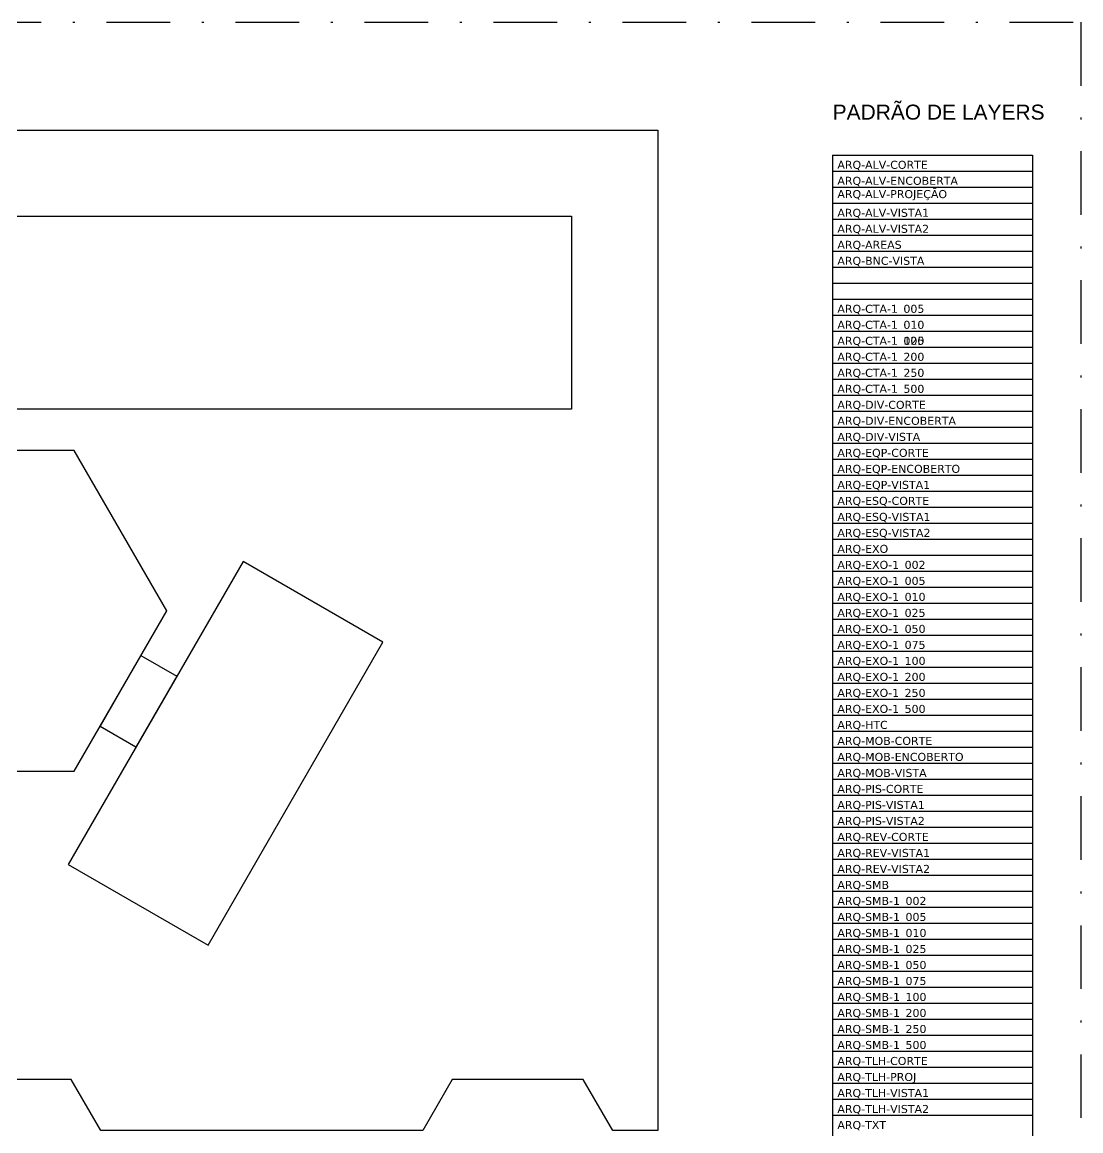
# Model space of a CAD drawing. Extents: x 11 to 195, y 73 to 157.
# Drawn here: x 142.4 to 195.4, y 101.3 to 156.8 of the extents above; entities that cross this region are included whole.
import ezdxf

# ---------------------------------------------------------------- set-up
doc = ezdxf.new("R2010")
doc.units = 0
doc.header["$LTSCALE"] = 0.005
for name, pattern in [('C5', [60, 50, -5, 0, -5]), ('CONTINU', [0]), ('DASHDOT', [25.4, 12.7, -6.35, 0, -6.35]), ('HIDDEN', [9.525, 6.35, -3.175]), ('TRAÇO-2PTOS_P', [0.625, 0.25, -0.125, 0, -0.125, 0, -0.125])]:
    doc.linetypes.add(name, pattern=pattern)
doc.layers.get('0').update_dxf_attribs({"linetype": 'CONTINUOUS'})
for name, color, linetype in [('A-01', 1, 'CONTINUOUS'), ('A-PROJCOBERTURA', 7, 'HIDDEN'), ('ARQ-ALV-CORTE', 4, 'CONTINUOUS'), ('ARQ-ALV-ENCOBERTA', 8, 'HIDDEN'), ('ARQ-ALV-PROJEÇÃO', 8, 'CONTINUOUS'), ('ARQ-ALV-VISTA1', 1, 'CONTINUOUS'), ('ARQ-ALV-VISTA2', 2, 'CONTINUOUS'), ('ARQ-AREAS', 7, 'CONTINUOUS'), ('ARQ-BNC-VISTA', 1, 'CONTINUOUS'), ('ARQ-CTA-1_005', 1, 'C5'), ('ARQ-CTA-1_010', 1, 'C5'), ('ARQ-CTA-1_025', 1, 'CONTINUOUS'), ('ARQ-CTA-1_100', 1, 'CONTINUOUS'), ('ARQ-CTA-1_200', 1, 'C5'), ('ARQ-CTA-1_250', 1, 'CONTINUOUS'), ('ARQ-CTA-1_500', 1, 'CONTINUOUS'), ('ARQ-DIV-CORTE', 2, 'CONTINUOUS'), ('ARQ-DIV-ENCOBERTA', 8, 'CONTINUOUS'), ('ARQ-DIV-VISTA', 1, 'CONTINUOUS'), ('ARQ-EQP-CORTE', 2, 'CONTINUOUS'), ('ARQ-EQP-ENCOBERTO', 8, 'CONTINUOUS'), ('ARQ-EQP-VISTA', 1, 'CONTINUOUS'), ('ARQ-ESQ-CORTE', 3, 'CONTINUOUS'), ('ARQ-ESQ-VISTA1', 2, 'CONTINUOUS'), ('ARQ-ESQ-VISTA2', 1, 'CONTINUOUS'), ('ARQ-EXO', 251, 'C5'), ('ARQ-EXO-1_002', 251, 'C5'), ('ARQ-EXO-1_005', 251, 'C5'), ('ARQ-EXO-1_010', 251, 'C5'), ('ARQ-EXO-1_025', 251, 'C5'), ('ARQ-EXO-1_050', 251, 'C5'), ('ARQ-EXO-1_100', 251, 'C5'), ('ARQ-EXO-1_200', 251, 'C5'), ('ARQ-EXO-1_250', 251, 'C5'), ('ARQ-EXO-1_500', 251, 'C5'), ('ARQ-HTC', 9, 'CONTINUOUS'), ('ARQ-MOB-CORTE', 2, 'CONTINUOUS'), ('ARQ-MOB-ENCOBERTO', 8, 'HIDDEN'), ('ARQ-MOB-VISTA', 1, 'CONTINU'), ('ARQ-PIS-CORTE', 2, 'CONTINUOUS'), ('ARQ-PIS-VISTA1', 1, 'CONTINUOUS'), ('ARQ-PIS-VISTA2', 2, 'CONTINUOUS'), ('ARQ-REV-CORTE', 30, 'CONTINUOUS'), ('ARQ-REV-VISTA1', 30, 'CONTINUOUS'), ('ARQ-REV-VISTA2', 30, 'CONTINUOUS'), ('ARQ-SMB', 1, 'CONTINUOUS'), ('ARQ-SMB-1_002', 1, 'CONTINUOUS'), ('ARQ-SMB-1_005', 1, 'CONTINU'), ('ARQ-SMB-1_010', 1, 'CONTINUOUS'), ('ARQ-SMB-1_025', 1, 'CONTINUOUS'), ('ARQ-SMB-1_050', 1, 'CONTINUOUS'), ('ARQ-SMB-1_100', 1, 'CONTINUOUS'), ('ARQ-SMB-1_200', 1, 'CONTINUOUS'), ('ARQ-SMB-1_250', 1, 'CONTINUOUS'), ('ARQ-SMB-1_500', 1, 'CONTINUOUS'), ('ARQ-TLH-CORTE', 4, 'CONTINUOUS'), ('ARQ-TLH-PROJ', 8, 'TRAÇO-2PTOS_P'), ('ARQ-TLH-VISTA1', 2, 'CONTINUOUS'), ('ARQ-TLH-VISTA2', 1, 'CONTINUOUS'), ('ARQ-TXT', 2, 'CONTINUOUS')]:
    doc.layers.add(name, color=color, linetype=linetype)
doc.styles.add('ESC-50-A20', font='arial.ttf', dxfattribs={"height": 0.1})
doc.styles.get("Standard").update_dxf_attribs({"font": 'simplex.shx'})

msp = doc.modelspace()

# ---------------------------------------------------------------- linework, layer by layer
at = {"color": 251}
for p, q in [((182.934, 150.118), (192.934, 150.118)), ((182.934, 150.118), (182.934, 78.118)), ((192.934, 150.118), (192.934, 78.085)), ((182.934, 149.318), (192.934, 149.318)), ((182.934, 148.518), (192.934, 148.518)), ((182.934, 147.718), (192.934, 147.718)), ((182.934, 146.918), (192.934, 146.918)), ((182.934, 146.118), (192.934, 146.118)), ((182.934, 145.318), (192.934, 145.318)), ((182.934, 144.518), (192.934, 144.518)), ((182.934, 143.718), (192.934, 143.718)), ((182.934, 142.918), (192.934, 142.918)), ((182.934, 142.118), (192.934, 142.118)), ((182.934, 141.318), (192.934, 141.318)), ((182.934, 140.518), (192.934, 140.518)), ((182.934, 139.718), (192.934, 139.718)), ((182.934, 138.918), (192.934, 138.918)), ((182.934, 138.118), (192.934, 138.118)), ((182.934, 137.318), (192.934, 137.318)), ((182.934, 136.518), (192.934, 136.518)), ((182.934, 135.718), (192.934, 135.718)), ((182.934, 134.918), (192.934, 134.918)), ((182.934, 134.118), (192.934, 134.118)), ((182.934, 133.318), (192.934, 133.318)), ((182.934, 132.518), (192.934, 132.518)), ((182.934, 131.718), (192.934, 131.718)), ((182.934, 130.918), (192.934, 130.918)), ((182.934, 130.118), (192.934, 130.118)), ((182.934, 129.318), (192.934, 129.318)), ((182.934, 128.518), (192.934, 128.518)), ((182.934, 127.718), (192.934, 127.718)), ((182.934, 126.918), (192.934, 126.918)), ((182.934, 126.118), (192.934, 126.118)), ((182.934, 125.318), (192.934, 125.318)), ((182.934, 124.518), (192.934, 124.518)), ((182.934, 123.718), (192.934, 123.718)), ((182.934, 122.918), (192.934, 122.918)), ((182.934, 122.118), (192.934, 122.118)), ((182.934, 121.318), (192.934, 121.318)), ((182.934, 120.518), (192.934, 120.518)), ((182.934, 119.718), (192.934, 119.718)), ((182.934, 118.918), (192.934, 118.918)), ((182.934, 118.118), (192.934, 118.118)), ((182.934, 117.318), (192.934, 117.318)), ((182.934, 116.518), (192.934, 116.518)), ((182.934, 115.718), (192.934, 115.718)), ((182.934, 114.918), (192.934, 114.918)), ((182.934, 114.118), (192.934, 114.118)), ((182.934, 113.318), (192.934, 113.318)), ((182.934, 112.518), (192.934, 112.518)), ((182.934, 111.718), (192.934, 111.718)), ((182.934, 110.918), (192.934, 110.918)), ((182.934, 110.118), (192.934, 110.118)), ((182.934, 109.318), (192.934, 109.318)), ((182.934, 108.518), (192.934, 108.518)), ((182.934, 107.718), (192.934, 107.718)), ((182.934, 106.918), (192.934, 106.918)), ((182.934, 106.118), (192.934, 106.118)), ((182.934, 105.318), (192.934, 105.318)), ((182.934, 104.518), (192.934, 104.518)), ((182.934, 103.718), (192.934, 103.718)), ((182.934, 102.918), (192.934, 102.918)), ((182.934, 102.118), (192.934, 102.118))]:
    msp.add_line(p, q, dxfattribs=at)
at = {"linetype": 'DASHDOT', "ltscale": 50}
msp.add_lwpolyline([(11.195, 156.761), (195.357, 156.761), (195.357, 72.847), (11.195, 72.847)], close=True, dxfattribs=at)
at = {"layer": 'A-01', "color": 3}
for points in [[(134.449, 101.361), (94.199, 101.361), (94.199, 151.361), (174.199, 151.361), (174.199, 101.361), (171.949, 101.361), (170.478, 103.908), (163.92, 103.908), (162.449, 101.361), (146.349, 101.361), (144.878, 103.908), (135.92, 103.908), (134.449, 101.361)], [(148.114, 120.516), (146.315, 121.554), (148.363, 125.106), (150.163, 124.068), (148.114, 120.516)]]:
    msp.add_lwpolyline(points, dxfattribs=at)
for points in [[(110.888, 147.061), (169.888, 147.061), (169.888, 137.411), (110.888, 137.411)], [(145.027, 135.356), (135.772, 135.356), (131.145, 127.341), (135.772, 119.326), (145.027, 119.326), (149.654, 127.341)], [(151.72, 110.62), (160.465, 125.766), (153.47, 129.801), (144.731, 114.651)]]:
    msp.add_lwpolyline(points, close=True, dxfattribs=at)
at = {"layer": 'A-PROJCOBERTURA', "ltscale": 7.5}
msp.add_line((145.027, 119.326), (145.027, 119.326), dxfattribs=at)
msp.add_arc((149.642, 127.341), 0.01, 330, 30, dxfattribs=at)

# ---------------------------------------------------------------- texts
at = {"layer": 'ARQ-ALV-CORTE', "insert": (183.184, 149.832), "char_height": 0.4, "attachment_point": 1}
msp.add_mtext_dynamic_manual_height_columns('{\\fVerdana|b0|i0|c0|p34;ARQ-ALV-CORTE}', width=14.41568, gutter_width=12.5, heights=[0], dxfattribs=at)
at = {"layer": 'ARQ-ALV-ENCOBERTA', "insert": (183.184, 149.032), "char_height": 0.4, "attachment_point": 1}
msp.add_mtext_dynamic_manual_height_columns('{\\fVerdana|b0|i0|c0|p34;ARQ-ALV-ENCOBERTA}', width=14.41568, gutter_width=12.5, heights=[0], dxfattribs=at)
at = {"layer": 'ARQ-ALV-PROJEÇÃO', "insert": (183.184, 148.367), "char_height": 0.4, "attachment_point": 1}
msp.add_mtext_dynamic_manual_height_columns('{\\fVerdana|b0|i0|c0|p34;ARQ-ALV-PROJEÇÃO}', width=14.41568, gutter_width=12.5, heights=[0], dxfattribs=at)
at = {"layer": 'ARQ-ALV-VISTA1', "insert": (183.184, 147.432), "char_height": 0.4, "attachment_point": 1}
msp.add_mtext_dynamic_manual_height_columns('{\\fVerdana|b0|i0|c0|p34;ARQ-ALV-VISTA1}', width=14.41568, gutter_width=12.5, heights=[0], dxfattribs=at)
at = {"layer": 'ARQ-ALV-VISTA2', "insert": (183.184, 146.632), "char_height": 0.4, "attachment_point": 1}
msp.add_mtext_dynamic_manual_height_columns('{\\fVerdana|b0|i0|c0|p34;ARQ-ALV-VISTA2}', width=14.41568, gutter_width=12.5, heights=[0], dxfattribs=at)
at = {"layer": 'ARQ-AREAS', "insert": (183.184, 145.832), "char_height": 0.4, "attachment_point": 1}
msp.add_mtext_dynamic_manual_height_columns('{\\fVerdana|b0|i0|c0|p34;ARQ-AREAS}', width=14.41568, gutter_width=12.5, heights=[0], dxfattribs=at)
at = {"layer": 'ARQ-BNC-VISTA', "insert": (183.184, 145.032), "char_height": 0.4, "attachment_point": 1}
msp.add_mtext_dynamic_manual_height_columns('{\\fVerdana|b0|i0|c0|p34;ARQ-BNC-VISTA}', width=14.41568, gutter_width=12.5, heights=[0], dxfattribs=at)
at = {"layer": 'ARQ-CTA-1_005', "insert": (183.184, 142.632), "char_height": 0.4, "attachment_point": 1}
msp.add_mtext_dynamic_manual_height_columns('{\\fVerdana|b0|i0|c0|p34;ARQ-CTA-1_005}', width=14.41568, gutter_width=12.5, heights=[0], dxfattribs=at)
at = {"layer": 'ARQ-CTA-1_010', "insert": (183.184, 141.832), "char_height": 0.4, "attachment_point": 1}
msp.add_mtext_dynamic_manual_height_columns('{\\fVerdana|b0|i0|c0|p34;ARQ-CTA-1_010}', width=14.41568, gutter_width=12.5, heights=[0], dxfattribs=at)
at = {"layer": 'ARQ-CTA-1_025', "insert": (183.184, 141.032), "char_height": 0.4, "attachment_point": 1}
msp.add_mtext_dynamic_manual_height_columns('{\\fVerdana|b0|i0|c0|p34;ARQ-CTA-1_025}', width=14.41568, gutter_width=12.5, heights=[0], dxfattribs=at)
at = {"layer": 'ARQ-CTA-1_100', "insert": (183.184, 141.032), "char_height": 0.4, "attachment_point": 1}
msp.add_mtext_dynamic_manual_height_columns('{\\fVerdana|b0|i0|c0|p34;ARQ-CTA-1_100}', width=14.41568, gutter_width=12.5, heights=[0], dxfattribs=at)
at = {"layer": 'ARQ-CTA-1_200', "insert": (183.184, 140.232), "char_height": 0.4, "attachment_point": 1}
msp.add_mtext_dynamic_manual_height_columns('{\\fVerdana|b0|i0|c0|p34;ARQ-CTA-1_200}', width=14.41568, gutter_width=12.5, heights=[0], dxfattribs=at)
at = {"layer": 'ARQ-CTA-1_250', "insert": (183.184, 139.432), "char_height": 0.4, "attachment_point": 1}
msp.add_mtext_dynamic_manual_height_columns('{\\fVerdana|b0|i0|c0|p34;ARQ-CTA-1_250}', width=14.41568, gutter_width=12.5, heights=[0], dxfattribs=at)
at = {"layer": 'ARQ-CTA-1_500', "insert": (183.184, 138.632), "char_height": 0.4, "attachment_point": 1}
msp.add_mtext_dynamic_manual_height_columns('{\\fVerdana|b0|i0|c0|p34;ARQ-CTA-1_500}', width=14.41568, gutter_width=12.5, heights=[0], dxfattribs=at)
at = {"layer": 'ARQ-DIV-CORTE', "insert": (183.184, 137.832), "char_height": 0.4, "attachment_point": 1}
msp.add_mtext_dynamic_manual_height_columns('{\\fVerdana|b0|i0|c0|p34;ARQ-DIV-CORTE}', width=14.41568, gutter_width=12.5, heights=[0], dxfattribs=at)
at = {"layer": 'ARQ-DIV-ENCOBERTA', "insert": (183.184, 137.032), "char_height": 0.4, "attachment_point": 1}
msp.add_mtext_dynamic_manual_height_columns('{\\fVerdana|b0|i0|c0|p34;ARQ-DIV-ENCOBERTA}', width=14.41568, gutter_width=12.5, heights=[0], dxfattribs=at)
at = {"layer": 'ARQ-DIV-VISTA', "insert": (183.184, 136.232), "char_height": 0.4, "attachment_point": 1}
msp.add_mtext_dynamic_manual_height_columns('{\\fVerdana|b0|i0|c0|p34;ARQ-DIV-VISTA}', width=14.41568, gutter_width=12.5, heights=[0], dxfattribs=at)
at = {"layer": 'ARQ-EQP-CORTE', "insert": (183.184, 135.432), "char_height": 0.4, "attachment_point": 1}
msp.add_mtext_dynamic_manual_height_columns('{\\fVerdana|b0|i0|c0|p34;ARQ-EQP-CORTE}', width=14.41568, gutter_width=12.5, heights=[0], dxfattribs=at)
at = {"layer": 'ARQ-EQP-ENCOBERTO', "insert": (183.184, 134.632), "char_height": 0.4, "attachment_point": 1}
msp.add_mtext_dynamic_manual_height_columns('{\\fVerdana|b0|i0|c0|p34;ARQ-EQP-ENCOBERTO}', width=14.41568, gutter_width=12.5, heights=[0], dxfattribs=at)
at = {"layer": 'ARQ-EQP-VISTA', "insert": (183.184, 133.832), "char_height": 0.4, "attachment_point": 1}
msp.add_mtext_dynamic_manual_height_columns('{\\fVerdana|b0|i0|c0|p34;ARQ-EQP-VISTA1}', width=14.41568, gutter_width=12.5, heights=[0], dxfattribs=at)
at = {"layer": 'ARQ-ESQ-CORTE', "insert": (183.184, 133.032), "char_height": 0.4, "attachment_point": 1}
msp.add_mtext_dynamic_manual_height_columns('{\\fVerdana|b0|i0|c0|p34;ARQ-ESQ-CORTE}', width=14.41568, gutter_width=12.5, heights=[0], dxfattribs=at)
at = {"layer": 'ARQ-ESQ-VISTA1', "insert": (183.184, 132.232), "char_height": 0.4, "attachment_point": 1}
msp.add_mtext_dynamic_manual_height_columns('{\\fVerdana|b0|i0|c0|p34;ARQ-ESQ-VISTA1}', width=14.41568, gutter_width=12.5, heights=[0], dxfattribs=at)
at = {"layer": 'ARQ-ESQ-VISTA2', "insert": (183.184, 131.432), "char_height": 0.4, "attachment_point": 1}
msp.add_mtext_dynamic_manual_height_columns('{\\fVerdana|b0|i0|c0|p34;ARQ-ESQ-VISTA2}', width=14.41568, gutter_width=12.5, heights=[0], dxfattribs=at)
at = {"layer": 'ARQ-EXO', "insert": (183.184, 130.632), "char_height": 0.4, "attachment_point": 1}
msp.add_mtext_dynamic_manual_height_columns('{\\fVerdana|b0|i0|c0|p34;ARQ-EXO}', width=14.41568, gutter_width=12.5, heights=[0], dxfattribs=at)
at = {"layer": 'ARQ-EXO-1_002', "insert": (183.184, 129.832), "char_height": 0.4, "attachment_point": 1}
msp.add_mtext_dynamic_manual_height_columns('{\\fVerdana|b0|i0|c0|p34;ARQ-EXO-1_002}', width=14.41568, gutter_width=12.5, heights=[0], dxfattribs=at)
at = {"layer": 'ARQ-EXO-1_005', "insert": (183.184, 129.032), "char_height": 0.4, "attachment_point": 1}
msp.add_mtext_dynamic_manual_height_columns('{\\fVerdana|b0|i0|c0|p34;ARQ-EXO-1_005}', width=14.41568, gutter_width=12.5, heights=[0], dxfattribs=at)
at = {"layer": 'ARQ-EXO-1_010', "insert": (183.184, 128.232), "char_height": 0.4, "attachment_point": 1}
msp.add_mtext_dynamic_manual_height_columns('{\\fVerdana|b0|i0|c0|p34;ARQ-EXO-1_010}', width=14.41568, gutter_width=12.5, heights=[0], dxfattribs=at)
at = {"layer": 'ARQ-EXO-1_025', "insert": (183.184, 127.432), "char_height": 0.4, "attachment_point": 1}
msp.add_mtext_dynamic_manual_height_columns('{\\fVerdana|b0|i0|c0|p34;ARQ-EXO-1_025}', width=14.41568, gutter_width=12.5, heights=[0], dxfattribs=at)
at = {"layer": 'ARQ-EXO-1_050', "char_height": 0.4, "attachment_point": 1}
for s, insert in [('{\\fVerdana|b0|i0|c0|p34;ARQ-EXO-1_050}', (183.184, 126.632)), ('{\\fVerdana|b0|i0|c0|p34;ARQ-EXO-1_075}', (183.184, 125.832))]:
    msp.add_mtext_dynamic_manual_height_columns(s, width=14.41568, gutter_width=12.5, heights=[0], dxfattribs=dict(at, insert=insert))
at = {"layer": 'ARQ-EXO-1_100', "insert": (183.184, 125.032), "char_height": 0.4, "attachment_point": 1}
msp.add_mtext_dynamic_manual_height_columns('{\\fVerdana|b0|i0|c0|p34;ARQ-EXO-1_100}', width=14.41568, gutter_width=12.5, heights=[0], dxfattribs=at)
at = {"layer": 'ARQ-EXO-1_200', "insert": (183.184, 124.232), "char_height": 0.4, "attachment_point": 1}
msp.add_mtext_dynamic_manual_height_columns('{\\fVerdana|b0|i0|c0|p34;ARQ-EXO-1_200}', width=14.41568, gutter_width=12.5, heights=[0], dxfattribs=at)
at = {"layer": 'ARQ-EXO-1_250', "insert": (183.184, 123.432), "char_height": 0.4, "attachment_point": 1}
msp.add_mtext_dynamic_manual_height_columns('{\\fVerdana|b0|i0|c0|p34;ARQ-EXO-1_250}', width=14.41568, gutter_width=12.5, heights=[0], dxfattribs=at)
at = {"layer": 'ARQ-EXO-1_500', "insert": (183.184, 122.632), "char_height": 0.4, "attachment_point": 1}
msp.add_mtext_dynamic_manual_height_columns('{\\fVerdana|b0|i0|c0|p34;ARQ-EXO-1_500}', width=14.41568, gutter_width=12.5, heights=[0], dxfattribs=at)
at = {"layer": 'ARQ-HTC', "insert": (183.184, 121.832), "char_height": 0.4, "attachment_point": 1}
msp.add_mtext_dynamic_manual_height_columns('{\\fVerdana|b0|i0|c0|p34;ARQ-HTC}', width=14.41568, gutter_width=12.5, heights=[0], dxfattribs=at)
at = {"layer": 'ARQ-MOB-CORTE', "insert": (183.184, 121.032), "char_height": 0.4, "attachment_point": 1}
msp.add_mtext_dynamic_manual_height_columns('{\\fVerdana|b0|i0|c0|p34;ARQ-MOB-CORTE}', width=14.41568, gutter_width=12.5, heights=[0], dxfattribs=at)
at = {"layer": 'ARQ-MOB-ENCOBERTO', "insert": (183.184, 120.232), "char_height": 0.4, "attachment_point": 1}
msp.add_mtext_dynamic_manual_height_columns('{\\fVerdana|b0|i0|c0|p34;ARQ-MOB-ENCOBERTO}', width=14.41568, gutter_width=12.5, heights=[0], dxfattribs=at)
at = {"layer": 'ARQ-MOB-VISTA', "insert": (183.184, 119.432), "char_height": 0.4, "attachment_point": 1}
msp.add_mtext_dynamic_manual_height_columns('{\\fVerdana|b0|i0|c0|p34;ARQ-MOB-VISTA}', width=14.41568, gutter_width=12.5, heights=[0], dxfattribs=at)
at = {"layer": 'ARQ-PIS-CORTE', "insert": (183.184, 118.632), "char_height": 0.4, "attachment_point": 1}
msp.add_mtext_dynamic_manual_height_columns('{\\fVerdana|b0|i0|c0|p34;ARQ-PIS-CORTE}', width=14.41568, gutter_width=12.5, heights=[0], dxfattribs=at)
at = {"layer": 'ARQ-PIS-VISTA1', "insert": (183.184, 117.832), "char_height": 0.4, "attachment_point": 1}
msp.add_mtext_dynamic_manual_height_columns('{\\fVerdana|b0|i0|c0|p34;ARQ-PIS-VISTA1}', width=14.41568, gutter_width=12.5, heights=[0], dxfattribs=at)
at = {"layer": 'ARQ-PIS-VISTA2', "insert": (183.184, 117.032), "char_height": 0.4, "attachment_point": 1}
msp.add_mtext_dynamic_manual_height_columns('{\\fVerdana|b0|i0|c0|p34;ARQ-PIS-VISTA2}', width=14.41568, gutter_width=12.5, heights=[0], dxfattribs=at)
at = {"layer": 'ARQ-REV-CORTE', "insert": (183.184, 116.232), "char_height": 0.4, "attachment_point": 1}
msp.add_mtext_dynamic_manual_height_columns('{\\fVerdana|b0|i0|c0|p34;ARQ-REV-CORTE}', width=14.41568, gutter_width=12.5, heights=[0], dxfattribs=at)
at = {"layer": 'ARQ-REV-VISTA1', "insert": (183.184, 115.432), "char_height": 0.4, "attachment_point": 1}
msp.add_mtext_dynamic_manual_height_columns('{\\fVerdana|b0|i0|c0|p34;ARQ-REV-VISTA1}', width=14.41568, gutter_width=12.5, heights=[0], dxfattribs=at)
at = {"layer": 'ARQ-REV-VISTA2', "insert": (183.184, 114.632), "char_height": 0.4, "attachment_point": 1}
msp.add_mtext_dynamic_manual_height_columns('{\\fVerdana|b0|i0|c0|p34;ARQ-REV-VISTA2}', width=14.41568, gutter_width=12.5, heights=[0], dxfattribs=at)
at = {"layer": 'ARQ-SMB', "insert": (183.184, 113.832), "char_height": 0.4, "attachment_point": 1}
msp.add_mtext_dynamic_manual_height_columns('{\\fVerdana|b0|i0|c0|p34;ARQ-SMB}', width=14.41568, gutter_width=12.5, heights=[0], dxfattribs=at)
at = {"layer": 'ARQ-SMB-1_002', "insert": (183.184, 113.032), "char_height": 0.4, "attachment_point": 1}
msp.add_mtext_dynamic_manual_height_columns('{\\fVerdana|b0|i0|c0|p34;ARQ-SMB-1_002}', width=14.41568, gutter_width=12.5, heights=[0], dxfattribs=at)
at = {"layer": 'ARQ-SMB-1_005', "insert": (183.184, 112.232), "char_height": 0.4, "attachment_point": 1}
msp.add_mtext_dynamic_manual_height_columns('{\\fVerdana|b0|i0|c0|p34;ARQ-SMB-1_005}', width=14.41568, gutter_width=12.5, heights=[0], dxfattribs=at)
at = {"layer": 'ARQ-SMB-1_010', "insert": (183.184, 111.432), "char_height": 0.4, "attachment_point": 1}
msp.add_mtext_dynamic_manual_height_columns('{\\fVerdana|b0|i0|c0|p34;ARQ-SMB-1_010}', width=14.41568, gutter_width=12.5, heights=[0], dxfattribs=at)
at = {"layer": 'ARQ-SMB-1_025', "insert": (183.184, 110.632), "char_height": 0.4, "attachment_point": 1}
msp.add_mtext_dynamic_manual_height_columns('{\\fVerdana|b0|i0|c0|p34;ARQ-SMB-1_025}', width=14.41568, gutter_width=12.5, heights=[0], dxfattribs=at)
at = {"layer": 'ARQ-SMB-1_050', "char_height": 0.4, "attachment_point": 1}
for s, insert in [('{\\fVerdana|b0|i0|c0|p34;ARQ-SMB-1_050}', (183.184, 109.832)), ('{\\fVerdana|b0|i0|c0|p34;ARQ-SMB-1_075}', (183.184, 109.032))]:
    msp.add_mtext_dynamic_manual_height_columns(s, width=14.41568, gutter_width=12.5, heights=[0], dxfattribs=dict(at, insert=insert))
at = {"layer": 'ARQ-SMB-1_100', "insert": (183.184, 108.232), "char_height": 0.4, "attachment_point": 1}
msp.add_mtext_dynamic_manual_height_columns('{\\fVerdana|b0|i0|c0|p34;ARQ-SMB-1_100}', width=14.41568, gutter_width=12.5, heights=[0], dxfattribs=at)
at = {"layer": 'ARQ-SMB-1_200', "insert": (183.184, 107.432), "char_height": 0.4, "attachment_point": 1}
msp.add_mtext_dynamic_manual_height_columns('{\\fVerdana|b0|i0|c0|p34;ARQ-SMB-1_200}', width=14.41568, gutter_width=12.5, heights=[0], dxfattribs=at)
at = {"layer": 'ARQ-SMB-1_250', "insert": (183.184, 106.632), "char_height": 0.4, "attachment_point": 1}
msp.add_mtext_dynamic_manual_height_columns('{\\fVerdana|b0|i0|c0|p34;ARQ-SMB-1_250}', width=14.41568, gutter_width=12.5, heights=[0], dxfattribs=at)
at = {"layer": 'ARQ-SMB-1_500', "insert": (183.184, 105.832), "char_height": 0.4, "attachment_point": 1}
msp.add_mtext_dynamic_manual_height_columns('{\\fVerdana|b0|i0|c0|p34;ARQ-SMB-1_500}', width=14.41568, gutter_width=12.5, heights=[0], dxfattribs=at)
at = {"layer": 'ARQ-TLH-CORTE', "insert": (183.184, 105.032), "char_height": 0.4, "attachment_point": 1}
msp.add_mtext_dynamic_manual_height_columns('{\\fVerdana|b0|i0|c0|p34;ARQ-TLH-CORTE}', width=14.41568, gutter_width=12.5, heights=[0], dxfattribs=at)
at = {"layer": 'ARQ-TLH-PROJ', "insert": (183.184, 104.232), "char_height": 0.4, "attachment_point": 1}
msp.add_mtext_dynamic_manual_height_columns('{\\fVerdana|b0|i0|c0|p34;ARQ-TLH-PROJ}', width=14.41568, gutter_width=12.5, heights=[0], dxfattribs=at)
at = {"layer": 'ARQ-TLH-VISTA1', "insert": (183.184, 103.432), "char_height": 0.4, "attachment_point": 1}
msp.add_mtext_dynamic_manual_height_columns('{\\fVerdana|b0|i0|c0|p34;ARQ-TLH-VISTA1}', width=14.41568, gutter_width=12.5, heights=[0], dxfattribs=at)
at = {"layer": 'ARQ-TLH-VISTA2', "insert": (183.184, 102.632), "char_height": 0.4, "attachment_point": 1}
msp.add_mtext_dynamic_manual_height_columns('{\\fVerdana|b0|i0|c0|p34;ARQ-TLH-VISTA2}', width=14.41568, gutter_width=12.5, heights=[0], dxfattribs=at)
at = {"layer": 'ARQ-TXT', "insert": (182.948, 152.639), "char_height": 0.75, "attachment_point": 1, "style": 'ESC-50-A20'}
msp.add_mtext_dynamic_manual_height_columns('PADRÃO DE LAYERS', width=12.96658, gutter_width=12.5, heights=[0], dxfattribs=at)
at = {"layer": 'ARQ-TXT', "insert": (183.184, 101.832), "char_height": 0.4, "attachment_point": 1}
msp.add_mtext_dynamic_manual_height_columns('{\\fVerdana|b0|i0|c0|p34;ARQ-TXT}', width=14.41568, gutter_width=12.5, heights=[0], dxfattribs=at)

doc.saveas('drawing.dxf')
